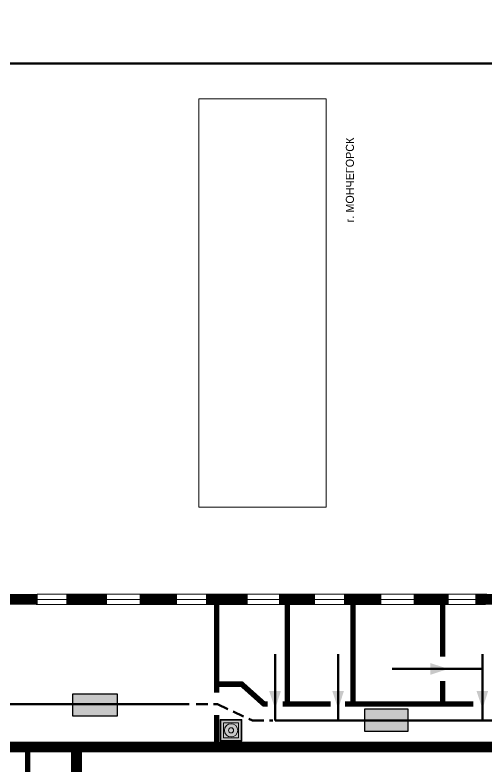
# Model space of a CAD drawing. Header units: millimetres. Extents: x 13810 to 67229, y 12374 to 21950.
# Drawn here: x 25466.8 to 25630.8, y 18838.2 to 19099.7 of the extents above; entities that cross this region are included whole.
import ezdxf

# ---------------------------------------------------------------- set-up
doc = ezdxf.new("R2010")
doc.units = ezdxf.units.MM
doc.linetypes.add('{ Wide Dash }', pattern=[12, 4, -2, 4, -2])
doc.layers.add('План_Штампы', color=7, linetype='Continuous')
doc.styles.add('обычный', font='arial.ttf')
picture_1 = doc.add_image_def('image1.jpg', size_in_pixel=(337, 105))

# ---------------------------------------------------------------- blocks, each defined once
blk = doc.blocks.new('A$C32E8229D')
at = {"true_color": 0xffffff}
blk.add_hatch(color=7, dxfattribs=at).paths.add_polyline_path([(0, 0), (0, -8), (16, -8), (16, 0)])
h = blk.add_hatch(color=126)
h.paths.add_polyline_path([(0.2, -0.2), (15.8, -0.2), (15.8, -7.8), (0.2, -7.8)])
h.paths.add_polyline_path([(13.49, -2.05), (12.08, -2.05), (11.37, -2.63, 0.162397), (11.29, -2.84), (11.29, -3.63), (10.35, -3.63), (10.35, -4.05), (11.68, -4.05), (11.68, -3.48), (12.26, -4.28), (11.29, -5.1), (11.29, -6.78), (11.85, -6.78), (11.85, -5.44), (12.8, -4.64), (12.8, -5.94), (14.46, -5.94), (14.46, -5.39), (13.45, -5.39), (13.45, -3.97), (12.46, -2.59), (13.15, -2.59), (13.69, -3.34), (14.18, -3)], flags=16)
h.paths.add_polyline_path([(10.74, -1.82, 1), (11.8, -1.82, 1)], flags=16)
h.paths.add_polyline_path([(9.39, -3.59), (5.99, -3.59), (6.56, -3.03), (5.91, -3.03), (5.1, -3.83), (5.91, -4.64), (6.56, -4.64), (5.99, -4.09), (9.39, -4.09)], flags=16)
h.paths.add_polyline_path([(4.29, -1.08), (1.72, -1.08), (1.72, -6.6), (4.29, -6.6)], flags=16)
at = {"color": 126}
blk.add_lwpolyline([(16, -8), (0, -8), (0, 0), (16, 0)], close=True, dxfattribs=at)
blk = doc.blocks.new('A$C54414219')
at = {"true_color": 0xffffff}
h = blk.add_hatch(color=7, dxfattribs=at)
h.paths.add_polyline_path([(2.39, -9.45), (2.39, -18.3), (11.23, -18.3), (11.23, -9.45)], flags=0)
h.paths.add_polyline_path([(10.71, -13.87, -1), (2.92, -13.87, -1)], flags=0)
h.paths.add_polyline_path([(8.3, -13.87, -1), (5.33, -13.87, -1)], flags=0)
h.paths.add_polyline_path([(0.41, -7.47), (0.41, -20.27), (13.21, -20.27), (13.21, -7.47)])
h.paths.add_polyline_path([(0.92, -19.77), (12.71, -19.77), (12.71, -7.98), (0.92, -7.98)], flags=16)
h.paths.add_polyline_path([(11.23, -9.45), (11.23, -18.3), (2.39, -18.3), (2.39, -9.45)], flags=0)
at = {"lineweight": 5}
h = blk.add_hatch(color=242, dxfattribs=at)
h.paths.add_polyline_path([(12.71, -7.98), (0.92, -7.98), (0.92, -19.77), (12.71, -19.77)])
h.paths.add_polyline_path([(11.23, -18.3), (2.39, -18.3), (2.39, -9.45), (11.23, -9.45)], flags=16)
h.paths.add_polyline_path([(10.71, -13.87, -1), (2.92, -13.87, -1)], flags=0)
h.paths.add_polyline_path([(8.3, -13.87, -1), (5.33, -13.87, -1)], flags=0)
at = {"true_color": 0xffffff}
h = blk.add_hatch(color=7, dxfattribs=at)
h.paths.add_polyline_path([(2.39, -9.45), (2.39, -18.3), (11.23, -18.3), (11.23, -9.45)])
h.paths.add_polyline_path([(10.71, -13.87, -1), (2.92, -13.87, -1)], flags=16)
h.paths.add_polyline_path([(8.3, -13.87, -1), (5.33, -13.87, -1)], flags=0)
at = {"lineweight": 5}
h = blk.add_hatch(color=242, dxfattribs=at)
h.paths.add_polyline_path([(2.92, -13.87, 1), (10.71, -13.87, 1)])
h.paths.add_polyline_path([(8.3, -13.87, -1), (5.33, -13.87, -1)], flags=16)
at = {"color": 242, "lineweight": 5}
for p, q in [((0.41, -20.27), (0.41, -7.47)), ((0.41, -7.47), (13.21, -7.47)), ((0.41, -7.47), (13.21, -7.47)), ((13.21, -20.27), (13.21, -7.47)), ((0.41, -20.27), (13.21, -20.27))]:
    blk.add_line(p, q, dxfattribs=at)
for points in [[(0.92, -7.98), (12.71, -7.98), (12.71, -19.77), (0.92, -19.77)], [(2.39, -9.45), (11.23, -9.45), (11.23, -18.3), (2.39, -18.3)]]:
    blk.add_lwpolyline(points, close=True, dxfattribs=at)
for radius in [3.89, 1.49]:
    blk.add_circle((6.81, -13.87), radius, dxfattribs=at)

msp = doc.modelspace()

# ---------------------------------------------------------------- linework, layer by layer
at = {"color": 2, "lineweight": 100}
for points in [[(25277.24, 19477.83), (25877.24, 19477.83), (25877.24, 19082.83), (25277.24, 19082.83)], [(25277.24, 19082.83), (25877.24, 19082.83), (25877.24, 18687.83), (25277.24, 18687.83)]]:
    msp.add_lwpolyline(points, close=True, dxfattribs=at)
at = {"lineweight": 0}
for points, const_width in [([(25474.61, 18896.49), (25459.95, 18896.49), (25459.95, 18924.78)], 3.8), ([(25484.68, 18896.49), (25498.81, 18896.49)], 3.8), ([(25510.11, 18896.49), (25523.02, 18896.49)], 3.8), ([(25533.11, 18896.49), (25547.63, 18896.49)], 3.8), ([(25536.88, 18896.49), (25536.88, 18864.06)], 1.9), ([(25558.53, 18896.49), (25571.04, 18896.49)], 3.8), ([(25561.4, 18860.13), (25561.4, 18896.63)], 1.9), ([(25581.13, 18896.49), (25594.04, 18896.49)], 3.8), ([(25584.23, 18860.13), (25584.23, 18896.63)], 1.9), ([(25605.34, 18896.49), (25617.44, 18896.49)], 3.8), ([(25615.38, 18876.61), (25615.38, 18896.63)], 1.9), ([(25626.72, 18896.49), (25642.39, 18896.49)], 3.8), ([(25536.88, 18867.02), (25545.53, 18867.02), (25553.24, 18860.13), (25554.61, 18860.13)], 1.9), ([(25615.38, 18860.13), (25615.38, 18868.06)], 1.9), ([(25559.76, 18860.13), (25576.5, 18860.13)], 1.9), ([(25581.42, 18860.13), (25626.09, 18860.13)], 1.9), ([(25536.88, 18856.27), (25536.88, 18844.38)], 1.9), ([(25425.76, 18845.16), (25669.32, 18845.16)], 3.8), ([(25488.17, 18845.16), (25488.17, 18756.7)], 3.8)]:
    msp.add_lwpolyline(points, dxfattribs=dict(at, const_width=const_width))
at = {"color": 126, "lineweight": 100, "true_color": 0x008754}
for points in [[(25405.76, 18915.19), (25405.93, 18860.05), (25527.34, 18860.05)], [(25557.19, 18854.37), (25557.19, 18877.44)], [(25579.09, 18854.37), (25579.09, 18877.44)], [(25629.22, 18854.37), (25629.22, 18877.44)], [(25629.22, 18872.32), (25597.85, 18872.32)], [(25557.19, 18854.37), (25637.7, 18854.37)]]:
    msp.add_lwpolyline(points, dxfattribs=at)
at = {"lineweight": 0}
for points in [[(25474.54, 18898.32), (25630.68, 18898.32)], [(25474.61, 18896.49), (25630.75, 18896.49)], [(25474.17, 18894.65), (25630.31, 18894.65)]]:
    msp.add_lwpolyline(points, dxfattribs=at)
at = {"color": 126, "linetype": '{ Wide Dash }', "lineweight": 100, "true_color": 0x008754}
msp.add_lwpolyline([(25529.77, 18860.05), (25537.13, 18860.05), (25549.25, 18854.37), (25556.39, 18854.37)], dxfattribs=at)
at = {"lineweight": 0, "const_width": 1.9, "elevation": 1.9}
msp.add_lwpolyline([(25470.41, 18831.65), (25471.22, 18832.47), (25471.22, 18844.47)], dxfattribs=at)
at = {"layer": 'План_Штампы', "color": 126, "true_color": 0x008754}
for points in [[(25611.11, 18870.25), (25611.12, 18874.32), (25617.38, 18872.31)], [(25555.1, 18864.66), (25559.18, 18864.66), (25557.17, 18858.4)], [(25577.01, 18864.66), (25581.09, 18864.66), (25579.07, 18858.4)], [(25627.13, 18864.66), (25631.21, 18864.66), (25629.2, 18858.4)]]:
    msp.add_solid(points, dxfattribs=at)

# ---------------------------------------------------------------- block references
at = {"xscale": 0.59375, "yscale": 0.59375, "zscale": 0.59375}
msp.add_blockref('A$C54414219', (25537.81, 18859.18), dxfattribs=at)
at = {"layer": 'План_Штампы', "color": 126, "true_color": 0x008754, "xscale": 0.9618853433112002, "yscale": 0.9618853433112002, "zscale": 0.9618853433112002, "rotation": 359.9978653237144}
msp.add_blockref('A$C32E8229D', (25486.84, 18863.6), dxfattribs=at)
at = {"layer": 'План_Штампы', "color": 126, "true_color": 0x008754, "xscale": -0.95, "yscale": 0.95, "zscale": 0.95}
msp.add_blockref('A$C32E8229D', (25603.44, 18858.29), dxfattribs=at)

# ---------------------------------------------------------------- texts
at = {"lineweight": 0, "insert": (25583.17, 19042.28), "char_height": 2.8, "width": 126.6484, "attachment_point": 5, "rotation": 90, "style": 'обычный'}
msp.add_mtext('\\pi-8.4,l8.4,t8.4;{\\fProxima Nova Rg|b0|i0|c204|p2;г. МОНЧЕГОРСК\\H1.1997x; }', dxfattribs=at)

# ---------------------------------------------------------------- pictures from other files: only their frames are drawn
at = {"color": 7, "lineweight": 0, "true_color": 0xf5f5ff}
image = msp.add_image(picture_1, insert=(25574.89, 18928.56), size_in_units=(142.01, 44.25), rotation=90, dxfattribs=at)
image.dxf.flags = 7

doc.saveas('drawing.dxf')
